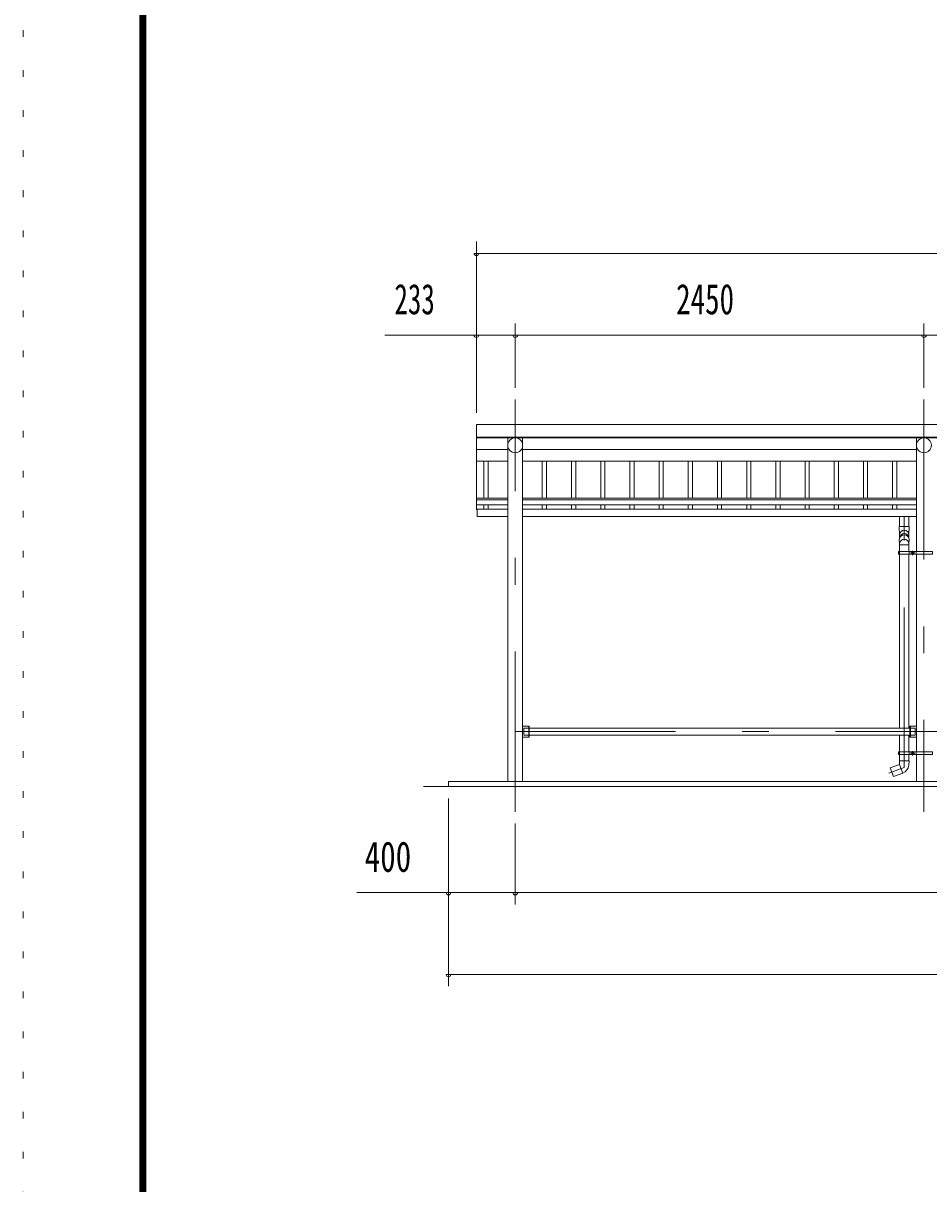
# Model space of a CAD drawing. Units: millimetres, scale not verified. Extents: x -31547 to 31550, y -14700 to 14700.
# Drawn here: x -10030 to -4601, y 748 to 7701 of the extents above; entities that cross this region are included whole.
import ezdxf
from ezdxf.enums import TextEntityAlignment as Align

# ---------------------------------------------------------------- set-up
doc = ezdxf.new("R2010")
doc.units = ezdxf.units.MM
doc.header["$LTSCALE"] = 80
doc.linetypes.add('USER3', pattern=[24, 12, -5, 2, -5])
doc.linetypes.add('USER4', pattern=[3, 0.5, -2.5])
for name, color, linetype, lineweight in [('0-2_1-07BOLD', 7, 'Continuous', 18), ('0-3_1-27CENTER', 3, 'USER3', 18), ('0-4_1-47THIN', 4, 'Continuous', 18), ('0-5_1-57DIM', 3, 'Continuous', 18), ('0-C_F-F1PAPER', 5, 'Continuous', 18), ('0-D_F-E_J_ADD', 5, 'USER4', 18)]:
    doc.layers.add(name, color=color, linetype=linetype, lineweight=lineweight)
doc.styles.add('ＭＳ ゴシック', font='')
doc.styles.get('ＭＳ ゴシック').set_extended_font_data('MS Gothic')

msp = doc.modelspace()

# ---------------------------------------------------------------- linework, layer by layer
at = {"layer": '0-2_1-07BOLD'}
for p, q in [((-7313.59, 5221.4), (3352.4, 5221.4)), ((3352.41, 5217.32), (-7313.59, 5217.32)), ((-7125.14, 5217.32), (-7125.14, 3157.54)), ((-7036.04, 3157.54), (-7036.04, 5217.32)), ((-4675.14, 4535.54), (-4675.14, 5217.32)), ((-7313.59, 5147.84), (-7125.14, 5147.84)), ((-4675.14, 5147.84), (-7036.04, 5147.84)), ((-7125.14, 5078.35), (-7313.59, 5078.35)), ((-7036.04, 5078.35), (-4675.14, 5078.35)), ((-7313.59, 4856.73), (-7125.14, 4856.73)), ((-7125.14, 4846.3), (-7313.59, 4846.3)), ((-7125.14, 4816.69), (-7313.59, 4816.69)), ((-4675.14, 4856.73), (-7036.04, 4856.73)), ((-7036.04, 4846.3), (-4675.14, 4846.3)), ((-4675.14, 4816.69), (-7036.04, 4816.69)), ((-7308.59, 4787.78), (-7313.59, 4787.78)), ((-7036.04, 4790.36), (-4675.14, 4790.36)), ((-4675.14, 4745.36), (-7036.04, 4745.36)), ((-4776.1, 4685.74), (-4776.1, 4745.36)), ((-4721.1, 4745.36), (-4721.1, 4685.74)), ((-4777.71, 4527.54), (-4783.81, 4527.54)), ((-4777.71, 4535.54), (-4777.71, 4519.54)), ((-4776.11, 4519.54), (-4776.11, 3478.89)), ((-4776.1, 4576.09), (-4721.1, 4576.09)), ((-4721.1, 3478.89), (-4721.1, 4519.54)), ((-4719.5, 4519.54), (-4719.5, 4535.54)), ((-4676.76, 4535.54), (-4676.76, 4519.54)), ((-4675.15, 4519.54), (-4675.15, 3335.54)), ((-4675.14, 3386.14), (-4675.14, 4517.54)), ((-6996.04, 3490.54), (-7036.04, 3490.54)), ((-6999.24, 3490.54), (-6999.24, 3424.54)), ((-6996.04, 3424.54), (-6996.04, 3490.54)), ((-6996.04, 3478.89), (-4715.14, 3478.89)), ((-4715.15, 3490.54), (-4675.14, 3490.54)), ((-4715.15, 3424.54), (-4715.15, 3490.54)), ((-4715.14, 3424.54), (-4715.14, 3490.54)), ((-4711.95, 3424.54), (-4711.95, 3490.54)), ((-4711.94, 3490.54), (-4711.94, 3424.54)), ((-4683.1, 3478.89), (-4683.1, 3436.19)), ((-6996.04, 3424.54), (-7036.04, 3424.54)), ((-4715.14, 3436.19), (-6996.04, 3436.19)), ((-4776.11, 3436.19), (-4776.11, 3335.54)), ((-4721.1, 3335.54), (-4721.1, 3436.19)), ((-4675.14, 3424.54), (-4715.15, 3424.54)), ((-4675.14, 3335.54), (-4675.14, 3370.14)), ((-4783.81, 3327.54), (-4777.71, 3327.54)), ((-4777.71, 3335.54), (-4777.71, 3319.54)), ((-4776.11, 3319.54), (-4776.11, 3282.63)), ((-4721.1, 3282.63), (-4721.1, 3319.54)), ((-4719.5, 3319.54), (-4719.5, 3335.54)), ((-4676.76, 3335.54), (-4676.76, 3319.54)), ((-4675.15, 3319.54), (-4675.15, 3157.54)), ((-4675.14, 3157.54), (-4675.14, 3319.54)), ((-4757.29, 3208.95), (-4776.11, 3260.63)), ((-7630.59, 3127.54), (3669.4, 3127.54))]:
    msp.add_line(p, q, dxfattribs=at)
for points in [[(-7313.59, 4787.78), (-7313.59, 5296.54), (3352.4, 5296.54)], [(-7125.14, 4745.36), (-7308.59, 4745.36), (-7308.59, 4790.36), (-7125.14, 4790.36)], [(-4719.11, 4685.74), (-4778.1, 4685.74), (-4776.1, 4636.07), (-4776.1, 4617.98)], [(-4721.1, 4617.97), (-4721.1, 4636.07), (-4719.11, 4685.74)], [(-4778.1, 4608.87), (-4776.1, 4583.03), (-4776.1, 4535.54)], [(-4721.1, 4535.54), (-4721.1, 4583.03), (-4719.11, 4609)], [(-6999.24, 3436.19), (-7028.09, 3436.19), (-7028.09, 3478.89), (-6999.24, 3478.89)], [(-4711.95, 3478.89), (-4683.09, 3478.89), (-4683.09, 3436.19), (-4711.95, 3436.19)], [(-4777.6, 3282.63), (-4776.11, 3260.63), (-4832.49, 3240.11), (-4813.68, 3188.43), (-4757.57, 3208.85)], [(-4777.61, 3282.63), (-4719.6, 3282.63), (-4721.36, 3256.84)], [(3519.41, 3157.54), (-7480.59, 3157.54), (-7480.59, 3127.54)]]:
    msp.add_lwpolyline(points, dxfattribs=at)
for points in [[(-4578.36, 4519.54), (-4783.81, 4519.54), (-4783.81, 4535.54), (-4578.36, 4535.54)], [(-4703.13, 4530.42), (-4698.13, 4533.31), (-4693.13, 4530.42), (-4693.13, 4524.65), (-4698.13, 4521.77), (-4703.13, 4524.65)], [(-4783.81, 3335.54), (-4578.36, 3335.54), (-4578.36, 3319.54), (-4783.81, 3319.54)], [(-4703.13, 3330.43), (-4698.13, 3333.31), (-4693.13, 3330.43), (-4693.13, 3324.65), (-4698.13, 3321.77), (-4703.13, 3324.65)]]:
    msp.add_lwpolyline(points, close=True, dxfattribs=at)
for centre, radius in [((-7080.59, 5172.78), 44.55), ((-4630.59, 5172.78), 44.55), ((-4698.13, 4527.54), 6.25), ((-4698.13, 4527.54), 4.9), ((-4698.13, 3327.54), 6.25), ((-4698.13, 3327.54), 4.9)]:
    msp.add_circle(centre, radius, dxfattribs=at)
for centre, radius, start, end in [((-7080.59, 5172.09), 44.55, 180, 0), ((-4630.59, 5172.09), 44.55, 180, 0), ((-4748.6, 4636.37), 27.55, 3.55867, 176.44133), ((-4748.6, 4607.16), 29.55, 3.56303, 176.43697), ((-4748.6, 4615.67), 27.55, 3.55867, 176.44133), ((-4748.6, 4582.05), 27.55, 3.55867, 176.44133), ((-4776.23, 3260.59), 55, 289.83269, 356.09424)]:
    msp.add_arc(centre, radius, start, end, dxfattribs=at)
at = {"layer": '0-3_1-27CENTER'}
for p, q in [((-7080.59, 2977.54), (-7080.59, 5447.54)), ((-4630.59, 5447.54), (-4630.59, 2977.54)), ((-4748.6, 3241.38), (-4748.6, 4745.36)), ((-4710.63, 4527.54), (-4685.63, 4527.54)), ((-4698.13, 4540.04), (-4698.13, 4515.04)), ((-7080.59, 3457.54), (3119.41, 3457.54)), ((-4698.13, 3340.04), (-4698.13, 3315.04)), ((-4685.63, 3327.54), (-4710.63, 3327.54)), ((-4748.59, 3241.38), (-4841.86, 3207.43))]:
    msp.add_line(p, q, dxfattribs=at)
at = {"layer": '0-4_1-47THIN'}
for p, q in [((-7268.09, 4856.73), (-7268.09, 5078.35)), ((-7243.09, 5078.35), (-7243.09, 4856.73)), ((-6918.09, 5078.35), (-6918.09, 4856.73)), ((-6893.09, 4856.73), (-6893.09, 5078.35)), ((-6743.09, 4856.73), (-6743.09, 5078.35)), ((-6718.09, 5078.35), (-6718.09, 4856.73)), ((-6568.09, 5078.35), (-6568.09, 4856.73)), ((-6543.09, 4856.73), (-6543.09, 5078.35)), ((-6393.09, 4856.73), (-6393.09, 5078.35)), ((-6368.09, 5078.35), (-6368.09, 4856.73)), ((-6218.09, 5078.35), (-6218.09, 4856.73)), ((-6193.09, 4856.73), (-6193.09, 5078.35)), ((-6043.09, 4856.73), (-6043.09, 5078.35)), ((-6018.09, 5078.35), (-6018.09, 4856.73)), ((-5868.09, 5078.35), (-5868.09, 4856.73)), ((-5843.09, 4856.73), (-5843.09, 5078.35)), ((-5693.09, 4856.73), (-5693.09, 5078.35)), ((-5668.09, 5078.35), (-5668.09, 4856.73)), ((-5518.09, 5078.35), (-5518.09, 4856.73)), ((-5493.09, 4856.73), (-5493.09, 5078.35)), ((-5343.09, 4856.73), (-5343.09, 5078.35)), ((-5318.09, 5078.35), (-5318.09, 4856.73)), ((-5168.09, 5078.35), (-5168.09, 4856.73)), ((-5143.09, 4856.73), (-5143.09, 5078.35)), ((-4993.09, 4856.73), (-4993.09, 5078.35)), ((-4968.09, 5078.35), (-4968.09, 4856.73)), ((-4818.09, 5078.35), (-4818.09, 4856.73)), ((-4793.09, 4856.73), (-4793.09, 5078.35)), ((-7268.09, 4790.36), (-7268.09, 4816.69)), ((-7243.09, 4816.69), (-7243.09, 4790.36)), ((-6918.09, 4816.69), (-6918.09, 4790.36)), ((-6893.09, 4790.36), (-6893.09, 4816.69)), ((-6743.09, 4790.36), (-6743.09, 4816.69)), ((-6718.09, 4816.69), (-6718.09, 4790.36)), ((-6568.09, 4816.69), (-6568.09, 4790.36)), ((-6543.09, 4790.36), (-6543.09, 4816.69)), ((-6393.09, 4790.36), (-6393.09, 4816.69)), ((-6368.09, 4816.69), (-6368.09, 4790.36)), ((-6218.09, 4816.69), (-6218.09, 4790.36)), ((-6193.09, 4790.36), (-6193.09, 4816.69)), ((-6043.09, 4790.36), (-6043.09, 4816.69)), ((-6018.09, 4816.69), (-6018.09, 4790.36)), ((-5868.09, 4816.69), (-5868.09, 4790.36)), ((-5843.09, 4790.36), (-5843.09, 4816.69)), ((-5693.09, 4790.36), (-5693.09, 4816.69)), ((-5668.09, 4816.69), (-5668.09, 4790.36)), ((-5518.09, 4816.69), (-5518.09, 4790.36)), ((-5493.09, 4790.36), (-5493.09, 4816.69)), ((-5343.09, 4790.36), (-5343.09, 4816.69)), ((-5318.09, 4816.69), (-5318.09, 4790.36)), ((-5168.09, 4816.69), (-5168.09, 4790.36)), ((-5143.09, 4790.36), (-5143.09, 4816.69)), ((-4993.09, 4790.36), (-4993.09, 4816.69)), ((-4968.09, 4816.69), (-4968.09, 4790.36)), ((-4818.09, 4816.69), (-4818.09, 4790.36)), ((-4793.09, 4790.36), (-4793.09, 4816.69))]:
    msp.add_line(p, q, dxfattribs=at)
at = {"layer": '0-5_1-57DIM'}
for p, q in [((-7313.59, 5366.54), (-7313.59, 6392.54)), ((-7299.59, 6322.54), (-7327.59, 6322.54)), ((-7313.59, 6322.54), (3352.4, 6322.54)), ((-7080.59, 5517.54), (-7080.59, 5902.54)), ((-4630.59, 5902.54), (-4630.59, 5517.54)), ((-7313.59, 5832.54), (-7863.09, 5832.54)), ((-7299.59, 5832.54), (-7327.59, 5832.54)), ((-7313.59, 5832.54), (-7080.59, 5832.54)), ((-7066.59, 5832.54), (-7094.59, 5832.54)), ((-7080.59, 5832.54), (-4630.59, 5832.54)), ((-4616.59, 5832.54), (-4644.59, 5832.54)), ((-4630.59, 5832.54), (-1830.59, 5832.54)), ((-7480.59, 1932.54), (-7480.59, 3057.54)), ((-7080.59, 2907.54), (-7080.59, 2422.54)), ((-7480.59, 2492.54), (-8030.09, 2492.54)), ((-7466.59, 2492.54), (-7494.59, 2492.54)), ((-7480.59, 2492.54), (-7080.59, 2492.54)), ((-7066.59, 2492.54), (-7094.59, 2492.54)), ((-7080.59, 2492.54), (3119.41, 2492.54)), ((-7466.59, 2002.54), (-7494.59, 2002.54)), ((-7480.59, 2002.54), (3519.41, 2002.54))]:
    msp.add_line(p, q, dxfattribs=at)
for centre in [(-7313.59, 6322.54), (-7313.59, 5832.54), (-7080.59, 5832.54), (-4630.59, 5832.54), (-7480.59, 2492.54), (-7080.59, 2492.54), (-7480.59, 2002.54)]:
    msp.add_arc(centre, 14, 180, 0, dxfattribs=at)
at = {"layer": '0-C_F-F1PAPER'}
for points in [[(30849.95, -14000), (30849.95, 14140), (-9330.05, 14140), (-9330.05, -14000)], [(30846.45, -13996.5), (30846.45, 14136.5), (-9326.55, 14136.5), (-9326.55, -13996.5)], [(30842.95, -13993), (-9323.05, -13993), (-9323.05, 14133), (30842.95, 14133)], [(30839.45, -13989.5), (30839.45, 14129.5), (-9319.55, 14129.5), (-9319.55, -13989.5)], [(30835.95, -13986), (-9316.05, -13986), (-9316.05, 14126), (30835.95, 14126)], [(30832.45, -13982.5), (30832.45, 14122.5), (-9312.55, 14122.5), (-9312.55, -13982.5)], [(30828.95, -13979), (-9309.05, -13979), (-9309.05, 14119), (30828.95, 14119)], [(30825.45, -13975.5), (30825.45, 14115.5), (-9305.55, 14115.5), (-9305.55, -13975.5)], [(30821.95, -13972), (30821.95, 14112), (-9302.05, 14112), (-9302.05, -13972)], [(30818.45, -13968.5), (30818.45, 14108.5), (-9298.55, 14108.5), (-9298.55, -13968.5)], [(30814.95, -13965), (-9295.05, -13965), (-9295.05, 14105), (30814.95, 14105)]]:
    msp.add_lwpolyline(points, close=True, dxfattribs=at)
at = {"layer": '0-D_F-E_J_ADD'}
msp.add_lwpolyline([(31549.95, -14700), (-10030.05, -14700), (-10030.05, 14700), (31549.95, 14700)], close=True, dxfattribs=at)

# ---------------------------------------------------------------- texts
at = {"layer": '0-5_1-57DIM', "color": 7, "style": 'ＭＳ ゴシック'}
for s, width, p in [('233', 0.65, (-7804.54, 5902.54)), ('2450', 0.7, (-6116, 5902.54)), ('400', 0.75, (-7983.02, 2562.54))]:
    msp.add_text(s, height=182.3, dxfattribs=dict(at, width=width)).set_placement(p, align=Align.BOTTOM_LEFT)

doc.saveas('drawing.dxf')
